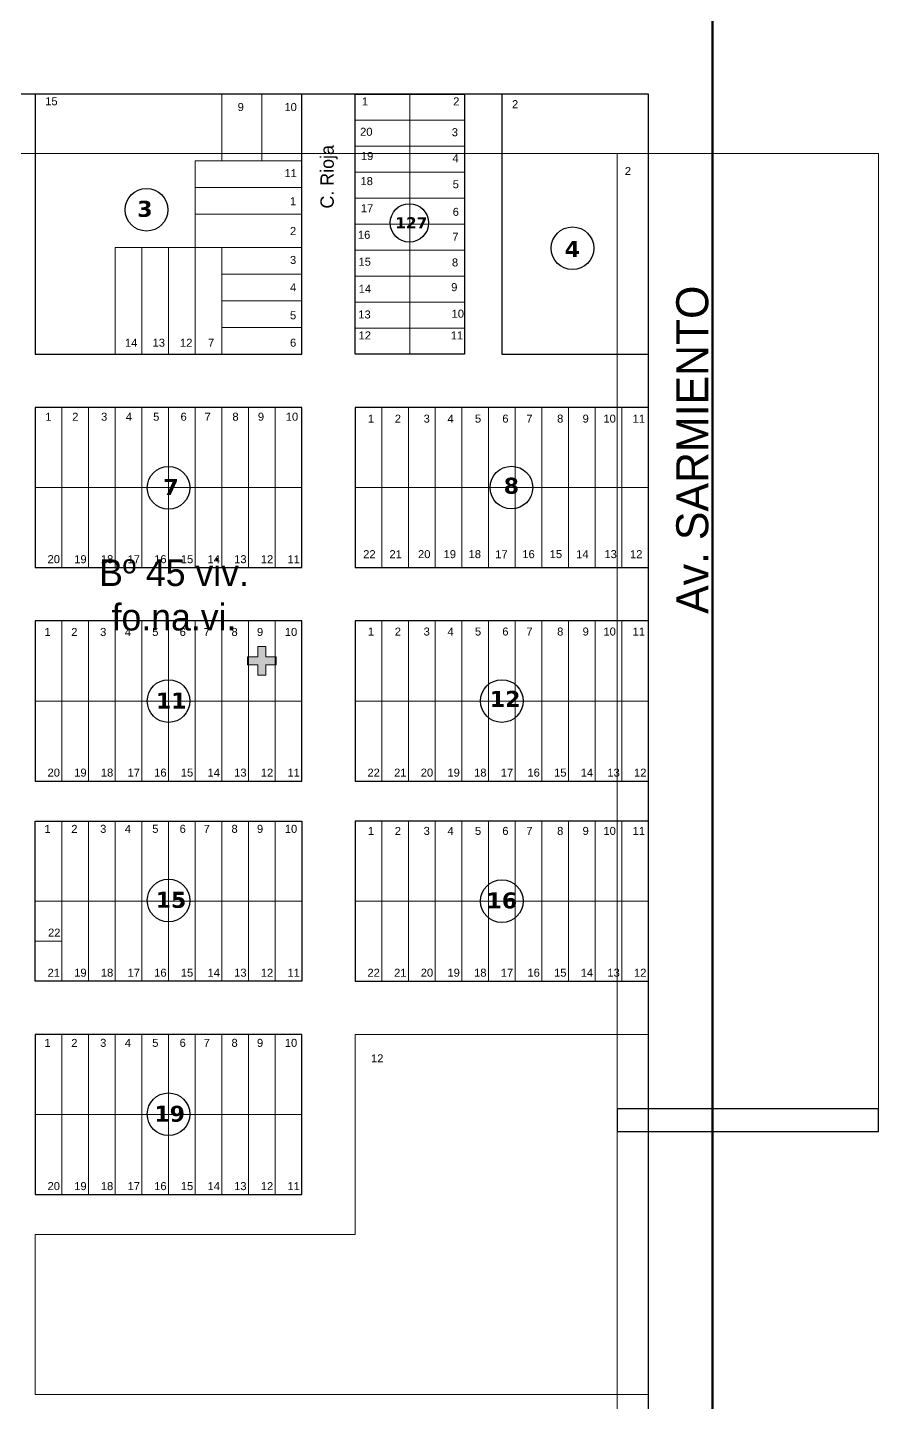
# Model space of a CAD drawing. Header units: millimetres. Extents: x 0 to 6558, y 60 to 10727.
# Drawn here: x 3947 to 4266, y 7910 to 8425 of the extents above; entities that cross this region are included whole.
import ezdxf

# ---------------------------------------------------------------- set-up
doc = ezdxf.new("R2010")
doc.units = ezdxf.units.MM
for name, color, linetype, lineweight in [('0 NOMBRE DE BARRIOS', 251, 'Continuous', 35), ('0 N° DE PARCELA', 255, 'Continuous', 25), ('0 SIG - PARCELAS', 252, 'Continuous', 18), ('EQUIPAMIENTOS', 10, 'Continuous', 18), ('RECUADRO', 7, 'Continuous', 18)]:
    doc.layers.add(name, color=color, linetype=linetype, lineweight=lineweight)
for name, color, linetype in [('0 NOMBRE DE CALLES', 255, 'Continuous'), ('0 N° DE MANZANA', 255, 'Continuous'), ('0 SIG - CHACRAS', 253, 'Continuous'), ('0 SIG - MANZANAS', 253, 'Continuous')]:
    doc.layers.add(name, color=color, linetype=linetype)
doc.layers.add('auxiliares', color=3, linetype='Continuous', plot=False)
doc.styles.get("Standard").update_dxf_attribs({"font": 'arial.ttf'})
doc.styles.add('STYLE1', font='arial.ttf')

# ---------------------------------------------------------------- blocks, each defined once
blk = doc.blocks.new('SALUD')
blk.add_hatch(color=256).paths.add_polyline_path([(24, 63.1), (24, 93.1), (0, 93.1), (0, 63.1), (-30, 63.1), (-30, 39.1), (0, 39.1), (0, 9.1), (24, 9.1), (24, 39.1), (54, 39.1), (54, 63.1)])
blk.add_lwpolyline([(24, 63.1), (24, 93.1), (0, 93.1), (0, 63.1), (-30, 63.1), (-30, 39.1), (0, 39.1), (0, 9.1), (24, 9.1), (24, 39.1), (54, 39.1), (54, 63.1), (24, 63.1), (24, 93.1), (0, 93.1)])

msp = doc.modelspace()

# ---------------------------------------------------------------- linework, layer by layer
at = {"layer": '0 N° DE MANZANA'}
for centre, radius in [((3991.717, 8356.754), 8), ((4090.306, 8351.828), 7.199), ((4151.485, 8342.309), 8), ((3999.979, 8252.53), 8), ((4128.567, 8252.605), 8), ((3999.979, 8172.605), 8), ((4124.979, 8172.605), 8), ((3999.979, 8097.836), 8), ((4124.979, 8097.605), 8), ((3999.979, 8017.689), 8)]:
    msp.add_circle(centre, radius, dxfattribs=at)
at = {"layer": '0 SIG - CHACRAS'}
msp.add_lwpolyline([(3199.979, 7425.105), (4179.979, 7425.105), (4179.979, 8400.105), (3199.979, 8400.105)], close=True, dxfattribs=at)
at = {"layer": '0 SIG - MANZANAS'}
for points in [[(4049.979, 8400.105), (3949.979, 8400.105), (3949.979, 8302.605), (4049.979, 8302.605)], [(4069.979, 8400.105), (4110.979, 8400.105), (4110.979, 8302.605), (4069.979, 8302.605)], [(4179.979, 8400.105), (4124.979, 8400.105), (4124.979, 8302.605), (4179.979, 8302.605)], [(4049.979, 8282.605), (3949.979, 8282.605), (3949.979, 8222.605), (4049.979, 8222.605)], [(4179.979, 8282.605), (4069.979, 8282.605), (4069.979, 8222.605), (4179.979, 8222.605)], [(4049.979, 8202.605), (3949.979, 8202.605), (3949.979, 8142.605), (4049.979, 8142.605)], [(4179.979, 8202.605), (4069.979, 8202.605), (4069.979, 8142.605), (4179.979, 8142.605)], [(3949.979, 8127.605), (4049.979, 8127.605), (4049.979, 8067.605), (3949.979, 8067.605)], [(4179.979, 8127.605), (4069.979, 8127.605), (4069.979, 8067.605), (4179.979, 8067.605)], [(4049.979, 8047.605), (3949.979, 8047.605), (3949.979, 7987.605), (4049.979, 7987.605)]]:
    msp.add_lwpolyline(points, close=True, dxfattribs=at)
at = {"layer": '0 SIG - PARCELAS'}
for points in [[(4019.979, 8400.105), (3949.979, 8400.105), (3949.979, 8302.605), (3979.979, 8302.605), (3979.979, 8342.605), (4009.979, 8342.605), (4009.979, 8375.105), (4019.979, 8375.105)], [(4019.979, 8400.105), (4034.979, 8400.105), (4034.979, 8375.105), (4019.979, 8375.105)], [(4034.979, 8400.105), (4049.979, 8400.105), (4049.979, 8375.105), (4034.979, 8375.105)], [(4069.979, 8390.355), (4090.479, 8390.355), (4090.479, 8400.105), (4069.979, 8400.105)], [(4090.479, 8390.355), (4110.979, 8390.355), (4110.979, 8400.105), (4090.479, 8400.105)], [(4124.979, 8400.105), (4179.979, 8400.105), (4179.979, 8302.605), (4124.979, 8302.605)], [(4124.979, 8400.105), (4179.979, 8400.105), (4179.979, 8302.605), (4124.979, 8302.605)], [(4069.979, 8380.605), (4090.479, 8380.605), (4090.479, 8390.355), (4069.979, 8390.355)], [(4090.479, 8380.605), (4110.979, 8380.605), (4110.979, 8390.355), (4090.479, 8390.355)], [(3678.283, 7887.788), (4168.283, 7887.788), (4168.283, 8377.788), (3678.283, 8377.788)], [(4069.979, 8370.855), (4090.479, 8370.855), (4090.479, 8380.605), (4069.979, 8380.605)], [(4090.479, 8370.855), (4110.979, 8370.855), (4110.979, 8380.605), (4090.479, 8380.605)], [(4168.283, 8377.788), (4266.283, 8377.788), (4266.283, 8019.788), (4168.283, 8019.788)], [(4009.979, 8375.105), (4049.979, 8375.105), (4049.979, 8365.105), (4009.979, 8365.105)], [(4069.979, 8361.105), (4090.479, 8361.105), (4090.479, 8370.855), (4069.979, 8370.855)], [(4090.479, 8361.105), (4110.979, 8361.105), (4110.979, 8370.855), (4090.479, 8370.855)], [(4009.979, 8365.105), (4049.979, 8365.105), (4049.979, 8355.105), (4009.979, 8355.105)], [(4069.979, 8351.355), (4090.479, 8351.355), (4090.479, 8361.105), (4069.979, 8361.105)], [(4090.479, 8351.355), (4110.979, 8351.355), (4110.979, 8361.105), (4090.479, 8361.105)], [(4009.979, 8355.105), (4049.979, 8355.105), (4049.979, 8342.605), (4009.979, 8342.605)], [(4069.979, 8341.605), (4090.479, 8341.605), (4090.479, 8351.355), (4069.979, 8351.355)], [(4090.479, 8341.605), (4110.979, 8341.605), (4110.979, 8351.355), (4090.479, 8351.355)], [(3979.979, 8342.605), (3989.979, 8342.605), (3989.979, 8302.605), (3979.979, 8302.605)], [(3989.979, 8342.605), (3999.979, 8342.605), (3999.979, 8302.605), (3989.979, 8302.605)], [(3999.979, 8342.605), (4009.979, 8342.605), (4009.979, 8302.605), (3999.979, 8302.605)], [(4009.979, 8342.605), (4019.979, 8342.605), (4019.979, 8302.605), (4009.979, 8302.605)], [(4019.979, 8342.605), (4049.979, 8342.605), (4049.979, 8332.605), (4019.979, 8332.605)], [(4069.979, 8331.855), (4090.479, 8331.855), (4090.479, 8341.605), (4069.979, 8341.605)], [(4090.479, 8331.855), (4110.979, 8331.855), (4110.979, 8341.605), (4090.479, 8341.605)], [(4019.979, 8332.605), (4049.979, 8332.605), (4049.979, 8322.605), (4019.979, 8322.605)], [(4069.979, 8322.105), (4090.479, 8322.105), (4090.479, 8331.855), (4069.979, 8331.855)], [(4090.479, 8322.105), (4110.979, 8322.105), (4110.979, 8331.855), (4090.479, 8331.855)], [(4019.979, 8322.605), (4049.979, 8322.605), (4049.979, 8312.605), (4019.979, 8312.605)], [(4069.979, 8312.355), (4090.479, 8312.355), (4090.479, 8322.105), (4069.979, 8322.105)], [(4090.479, 8312.355), (4110.979, 8312.355), (4110.979, 8322.105), (4090.479, 8322.105)], [(4019.979, 8312.605), (4049.979, 8312.605), (4049.979, 8302.605), (4019.979, 8302.605)], [(4069.979, 8302.605), (4090.479, 8302.605), (4090.479, 8312.355), (4069.979, 8312.355)], [(4090.479, 8302.605), (4110.979, 8302.605), (4110.979, 8312.355), (4090.479, 8312.355)], [(3949.979, 8282.605), (3959.979, 8282.605), (3959.979, 8252.605), (3949.979, 8252.605)], [(3959.979, 8282.605), (3969.979, 8282.605), (3969.979, 8252.605), (3959.979, 8252.605)], [(3969.979, 8282.605), (3979.979, 8282.605), (3979.979, 8252.605), (3969.979, 8252.605)], [(3979.979, 8282.605), (3989.979, 8282.605), (3989.979, 8252.605), (3979.979, 8252.605)], [(3989.979, 8282.605), (3999.979, 8282.605), (3999.979, 8252.605), (3989.979, 8252.605)], [(3999.979, 8282.605), (4009.979, 8282.605), (4009.979, 8252.605), (3999.979, 8252.605)], [(4009.979, 8282.605), (4019.979, 8282.605), (4019.979, 8252.605), (4009.979, 8252.605)], [(4019.979, 8282.605), (4029.979, 8282.605), (4029.979, 8252.605), (4019.979, 8252.605)], [(4029.979, 8282.605), (4039.979, 8282.605), (4039.979, 8252.605), (4029.979, 8252.605)], [(4039.979, 8282.605), (4049.979, 8282.605), (4049.979, 8252.605), (4039.979, 8252.605)], [(4069.979, 8282.605), (4079.979, 8282.605), (4079.979, 8252.605), (4069.979, 8252.605)], [(4079.979, 8282.605), (4089.979, 8282.605), (4089.979, 8252.605), (4079.979, 8252.605)], [(4089.979, 8282.605), (4099.979, 8282.605), (4099.979, 8252.605), (4089.979, 8252.605)], [(4099.979, 8282.605), (4109.979, 8282.605), (4109.979, 8252.605), (4099.979, 8252.605)], [(4109.979, 8282.605), (4119.979, 8282.605), (4119.979, 8252.605), (4109.979, 8252.605)], [(4119.979, 8282.605), (4129.979, 8282.605), (4129.979, 8252.605), (4119.979, 8252.605)], [(4129.979, 8282.605), (4139.979, 8282.605), (4139.979, 8252.605), (4129.979, 8252.605)], [(4139.979, 8282.605), (4149.979, 8282.605), (4149.979, 8252.605), (4139.979, 8252.605)], [(4149.979, 8282.605), (4159.979, 8282.605), (4159.979, 8252.605), (4149.979, 8252.605)], [(4159.979, 8282.605), (4169.979, 8282.605), (4169.979, 8252.605), (4159.979, 8252.605)], [(4169.979, 8282.605), (4179.979, 8282.605), (4179.979, 8252.605), (4169.979, 8252.605)], [(3949.979, 8252.605), (3959.979, 8252.605), (3959.979, 8222.605), (3949.979, 8222.605)], [(3959.979, 8252.605), (3969.979, 8252.605), (3969.979, 8222.605), (3959.979, 8222.605)], [(3969.979, 8252.605), (3979.979, 8252.605), (3979.979, 8222.605), (3969.979, 8222.605)], [(3979.979, 8252.605), (3989.979, 8252.605), (3989.979, 8222.605), (3979.979, 8222.605)], [(3989.979, 8252.605), (3999.979, 8252.605), (3999.979, 8222.605), (3989.979, 8222.605)], [(3999.979, 8252.605), (4009.979, 8252.605), (4009.979, 8222.605), (3999.979, 8222.605)], [(4009.979, 8252.605), (4019.979, 8252.605), (4019.979, 8222.605), (4009.979, 8222.605)], [(4019.979, 8252.605), (4029.979, 8252.605), (4029.979, 8222.605), (4019.979, 8222.605)], [(4029.979, 8252.605), (4039.979, 8252.605), (4039.979, 8222.605), (4029.979, 8222.605)], [(4039.979, 8252.605), (4049.979, 8252.605), (4049.979, 8222.605), (4039.979, 8222.605)], [(4069.979, 8252.605), (4079.979, 8252.605), (4079.979, 8222.605), (4069.979, 8222.605)], [(4079.979, 8252.605), (4089.979, 8252.605), (4089.979, 8222.605), (4079.979, 8222.605)], [(4089.979, 8252.605), (4099.979, 8252.605), (4099.979, 8222.605), (4089.979, 8222.605)], [(4099.979, 8252.605), (4109.979, 8252.605), (4109.979, 8222.605), (4099.979, 8222.605)], [(4109.979, 8252.605), (4119.979, 8252.605), (4119.979, 8222.605), (4109.979, 8222.605)], [(4119.979, 8252.605), (4129.979, 8252.605), (4129.979, 8222.605), (4119.979, 8222.605)], [(4129.979, 8252.605), (4139.979, 8252.605), (4139.979, 8222.605), (4129.979, 8222.605)], [(4139.979, 8252.605), (4149.979, 8252.605), (4149.979, 8222.605), (4139.979, 8222.605)], [(4149.979, 8252.605), (4159.979, 8252.605), (4159.979, 8222.605), (4149.979, 8222.605)], [(4159.979, 8252.605), (4169.979, 8252.605), (4169.979, 8222.605), (4159.979, 8222.605)], [(4169.979, 8252.605), (4179.979, 8252.605), (4179.979, 8222.605), (4169.979, 8222.605)], [(3949.979, 8202.605), (3959.979, 8202.605), (3959.979, 8172.605), (3949.979, 8172.605)], [(3959.979, 8202.605), (3969.979, 8202.605), (3969.979, 8172.605), (3959.979, 8172.605)], [(3969.979, 8202.605), (3979.979, 8202.605), (3979.979, 8172.605), (3969.979, 8172.605)], [(3979.979, 8202.605), (3989.979, 8202.605), (3989.979, 8172.605), (3979.979, 8172.605)], [(3989.979, 8202.605), (3999.979, 8202.605), (3999.979, 8172.605), (3989.979, 8172.605)], [(3999.979, 8202.605), (4009.979, 8202.605), (4009.979, 8172.605), (3999.979, 8172.605)], [(4009.979, 8202.605), (4019.979, 8202.605), (4019.979, 8172.605), (4009.979, 8172.605)], [(4019.979, 8202.605), (4029.979, 8202.605), (4029.979, 8172.605), (4019.979, 8172.605)], [(4029.979, 8202.605), (4039.979, 8202.605), (4039.979, 8172.605), (4029.979, 8172.605)], [(4039.979, 8202.605), (4049.979, 8202.605), (4049.979, 8172.605), (4039.979, 8172.605)], [(4079.979, 8172.605), (4069.979, 8172.605), (4069.979, 8202.605), (4079.979, 8202.605)], [(4079.979, 8202.605), (4089.979, 8202.605), (4089.979, 8172.605), (4079.979, 8172.605)], [(4089.979, 8202.605), (4099.979, 8202.605), (4099.979, 8172.605), (4089.979, 8172.605)], [(4099.979, 8202.605), (4109.979, 8202.605), (4109.979, 8172.605), (4099.979, 8172.605)], [(4109.979, 8202.605), (4119.979, 8202.605), (4119.979, 8172.605), (4109.979, 8172.605)], [(4119.979, 8202.605), (4129.979, 8202.605), (4129.979, 8172.605), (4119.979, 8172.605)], [(4129.979, 8202.605), (4139.979, 8202.605), (4139.979, 8172.605), (4129.979, 8172.605)], [(4139.979, 8202.605), (4149.979, 8202.605), (4149.979, 8172.605), (4139.979, 8172.605)], [(4149.979, 8202.605), (4159.979, 8202.605), (4159.979, 8172.605), (4149.979, 8172.605)], [(4159.979, 8202.605), (4169.979, 8202.605), (4169.979, 8172.605), (4159.979, 8172.605)], [(4169.979, 8202.605), (4179.979, 8202.605), (4179.979, 8172.605), (4169.979, 8172.605)], [(3949.979, 8172.605), (3959.979, 8172.605), (3959.979, 8142.605), (3949.979, 8142.605)], [(3959.979, 8172.605), (3969.979, 8172.605), (3969.979, 8142.605), (3959.979, 8142.605)], [(3969.979, 8172.605), (3979.979, 8172.605), (3979.979, 8142.605), (3969.979, 8142.605)], [(3979.979, 8172.605), (3989.979, 8172.605), (3989.979, 8142.605), (3979.979, 8142.605)], [(3989.979, 8172.605), (3999.979, 8172.605), (3999.979, 8142.605), (3989.979, 8142.605)], [(3999.979, 8172.605), (4009.979, 8172.605), (4009.979, 8142.605), (3999.979, 8142.605)], [(4009.979, 8172.605), (4019.979, 8172.605), (4019.979, 8142.605), (4009.979, 8142.605)], [(4019.979, 8172.605), (4029.979, 8172.605), (4029.979, 8142.605), (4019.979, 8142.605)], [(4029.979, 8172.605), (4039.979, 8172.605), (4039.979, 8142.605), (4029.979, 8142.605)], [(4039.979, 8172.605), (4049.979, 8172.605), (4049.979, 8142.605), (4039.979, 8142.605)], [(4079.979, 8142.605), (4069.979, 8142.605), (4069.979, 8172.605), (4079.979, 8172.605)], [(4079.979, 8172.605), (4089.979, 8172.605), (4089.979, 8142.605), (4079.979, 8142.605)], [(4089.979, 8172.605), (4099.979, 8172.605), (4099.979, 8142.605), (4089.979, 8142.605)], [(4099.979, 8172.605), (4109.979, 8172.605), (4109.979, 8142.605), (4099.979, 8142.605)], [(4109.979, 8172.605), (4119.979, 8172.605), (4119.979, 8142.605), (4109.979, 8142.605)], [(4119.979, 8172.605), (4129.979, 8172.605), (4129.979, 8142.605), (4119.979, 8142.605)], [(4129.979, 8172.605), (4139.979, 8172.605), (4139.979, 8142.605), (4129.979, 8142.605)], [(4139.979, 8172.605), (4149.979, 8172.605), (4149.979, 8142.605), (4139.979, 8142.605)], [(4149.979, 8172.605), (4159.979, 8172.605), (4159.979, 8142.605), (4149.979, 8142.605)], [(4159.979, 8172.605), (4169.979, 8172.605), (4169.979, 8142.605), (4159.979, 8142.605)], [(4169.979, 8172.605), (4179.979, 8172.605), (4179.979, 8142.605), (4169.979, 8142.605)], [(3949.979, 8127.605), (3959.979, 8127.605), (3959.979, 8097.605), (3949.979, 8097.605)], [(3949.979, 8127.605), (3959.979, 8127.605), (3959.979, 8097.605), (3949.979, 8097.605)], [(3959.979, 8127.605), (3969.979, 8127.605), (3969.979, 8097.605), (3959.979, 8097.605)], [(3959.979, 8127.605), (3969.979, 8127.605), (3969.979, 8097.605), (3959.979, 8097.605)], [(3969.979, 8127.605), (3979.979, 8127.605), (3979.979, 8097.605), (3969.979, 8097.605)], [(3969.979, 8127.605), (3979.979, 8127.605), (3979.979, 8097.605), (3969.979, 8097.605)], [(3979.979, 8127.605), (3989.979, 8127.605), (3989.979, 8097.605), (3979.979, 8097.605)], [(3979.979, 8127.605), (3989.979, 8127.605), (3989.979, 8097.605), (3979.979, 8097.605)], [(3989.979, 8127.605), (3999.979, 8127.605), (3999.979, 8097.605), (3989.979, 8097.605)], [(3989.979, 8127.605), (3999.979, 8127.605), (3999.979, 8097.605), (3989.979, 8097.605)], [(3999.979, 8127.605), (4009.979, 8127.605), (4009.979, 8097.605), (3999.979, 8097.605)], [(3999.979, 8127.605), (4009.979, 8127.605), (4009.979, 8097.605), (3999.979, 8097.605)], [(4009.979, 8127.605), (4019.979, 8127.605), (4019.979, 8097.605), (4009.979, 8097.605)], [(4009.979, 8127.605), (4019.979, 8127.605), (4019.979, 8097.605), (4009.979, 8097.605)], [(4019.979, 8127.605), (4029.979, 8127.605), (4029.979, 8097.605), (4019.979, 8097.605)], [(4019.979, 8127.605), (4029.979, 8127.605), (4029.979, 8097.605), (4019.979, 8097.605)], [(4029.979, 8127.605), (4039.979, 8127.605), (4039.979, 8097.605), (4029.979, 8097.605)], [(4029.979, 8127.605), (4039.979, 8127.605), (4039.979, 8097.605), (4029.979, 8097.605)], [(4039.979, 8127.605), (4049.979, 8127.605), (4049.979, 8097.605), (4039.979, 8097.605)], [(4039.979, 8127.605), (4049.979, 8127.605), (4049.979, 8097.605), (4039.979, 8097.605)], [(4079.979, 8097.605), (4069.979, 8097.605), (4069.979, 8127.605), (4079.979, 8127.605)], [(4079.979, 8097.605), (4069.979, 8097.605), (4069.979, 8127.605), (4079.979, 8127.605)], [(4079.979, 8127.605), (4089.979, 8127.605), (4089.979, 8097.605), (4079.979, 8097.605)], [(4079.979, 8127.605), (4089.979, 8127.605), (4089.979, 8097.605), (4079.979, 8097.605)], [(4089.979, 8127.605), (4099.979, 8127.605), (4099.979, 8097.605), (4089.979, 8097.605)], [(4089.979, 8127.605), (4099.979, 8127.605), (4099.979, 8097.605), (4089.979, 8097.605)], [(4099.979, 8127.605), (4109.979, 8127.605), (4109.979, 8097.605), (4099.979, 8097.605)], [(4099.979, 8127.605), (4109.979, 8127.605), (4109.979, 8097.605), (4099.979, 8097.605)], [(4109.979, 8127.605), (4119.979, 8127.605), (4119.979, 8097.605), (4109.979, 8097.605)], [(4109.979, 8127.605), (4119.979, 8127.605), (4119.979, 8097.605), (4109.979, 8097.605)], [(4119.979, 8127.605), (4129.979, 8127.605), (4129.979, 8097.605), (4119.979, 8097.605)], [(4119.979, 8127.605), (4129.979, 8127.605), (4129.979, 8097.605), (4119.979, 8097.605)], [(4129.979, 8127.605), (4139.979, 8127.605), (4139.979, 8097.605), (4129.979, 8097.605)], [(4129.979, 8127.605), (4139.979, 8127.605), (4139.979, 8097.605), (4129.979, 8097.605)], [(4139.979, 8127.605), (4149.979, 8127.605), (4149.979, 8097.605), (4139.979, 8097.605)], [(4139.979, 8127.605), (4149.979, 8127.605), (4149.979, 8097.605), (4139.979, 8097.605)], [(4149.979, 8127.605), (4159.979, 8127.605), (4159.979, 8097.605), (4149.979, 8097.605)], [(4149.979, 8127.605), (4159.979, 8127.605), (4159.979, 8097.605), (4149.979, 8097.605)], [(4159.979, 8127.605), (4169.979, 8127.605), (4169.979, 8097.605), (4159.979, 8097.605)], [(4159.979, 8127.605), (4169.979, 8127.605), (4169.979, 8097.605), (4159.979, 8097.605)], [(4169.979, 8127.605), (4179.979, 8127.605), (4179.979, 8097.605), (4169.979, 8097.605)], [(4169.979, 8127.605), (4179.979, 8127.605), (4179.979, 8097.605), (4169.979, 8097.605)], [(3949.979, 8082.605), (3959.979, 8082.605), (3959.979, 8097.605), (3949.979, 8097.605)], [(3959.979, 8097.605), (3969.979, 8097.605), (3969.979, 8067.605), (3959.979, 8067.605)], [(3959.979, 8097.605), (3969.979, 8097.605), (3969.979, 8067.605), (3959.979, 8067.605)], [(3969.979, 8097.605), (3979.979, 8097.605), (3979.979, 8067.605), (3969.979, 8067.605)], [(3969.979, 8097.605), (3979.979, 8097.605), (3979.979, 8067.605), (3969.979, 8067.605)], [(3979.979, 8097.605), (3989.979, 8097.605), (3989.979, 8067.605), (3979.979, 8067.605)], [(3979.979, 8097.605), (3989.979, 8097.605), (3989.979, 8067.605), (3979.979, 8067.605)], [(3989.979, 8097.605), (3999.979, 8097.605), (3999.979, 8067.605), (3989.979, 8067.605)], [(3989.979, 8097.605), (3999.979, 8097.605), (3999.979, 8067.605), (3989.979, 8067.605)], [(3999.979, 8097.605), (4009.979, 8097.605), (4009.979, 8067.605), (3999.979, 8067.605)], [(3999.979, 8097.605), (4009.979, 8097.605), (4009.979, 8067.605), (3999.979, 8067.605)], [(4009.979, 8097.605), (4019.979, 8097.605), (4019.979, 8067.605), (4009.979, 8067.605)], [(4009.979, 8097.605), (4019.979, 8097.605), (4019.979, 8067.605), (4009.979, 8067.605)], [(4019.979, 8097.605), (4029.979, 8097.605), (4029.979, 8067.605), (4019.979, 8067.605)], [(4019.979, 8097.605), (4029.979, 8097.605), (4029.979, 8067.605), (4019.979, 8067.605)], [(4029.979, 8097.605), (4039.979, 8097.605), (4039.979, 8067.605), (4029.979, 8067.605)], [(4029.979, 8097.605), (4039.979, 8097.605), (4039.979, 8067.605), (4029.979, 8067.605)], [(4039.979, 8097.605), (4049.979, 8097.605), (4049.979, 8067.605), (4039.979, 8067.605)], [(4039.979, 8097.605), (4049.979, 8097.605), (4049.979, 8067.605), (4039.979, 8067.605)], [(4079.979, 8067.605), (4069.979, 8067.605), (4069.979, 8097.605), (4079.979, 8097.605)], [(4079.979, 8067.605), (4069.979, 8067.605), (4069.979, 8097.605), (4079.979, 8097.605)], [(4079.979, 8097.605), (4089.979, 8097.605), (4089.979, 8067.605), (4079.979, 8067.605)], [(4079.979, 8097.605), (4089.979, 8097.605), (4089.979, 8067.605), (4079.979, 8067.605)], [(4089.979, 8097.605), (4099.979, 8097.605), (4099.979, 8067.605), (4089.979, 8067.605)], [(4089.979, 8097.605), (4099.979, 8097.605), (4099.979, 8067.605), (4089.979, 8067.605)], [(4099.979, 8097.605), (4109.979, 8097.605), (4109.979, 8067.605), (4099.979, 8067.605)], [(4099.979, 8097.605), (4109.979, 8097.605), (4109.979, 8067.605), (4099.979, 8067.605)], [(4109.979, 8097.605), (4119.979, 8097.605), (4119.979, 8067.605), (4109.979, 8067.605)], [(4109.979, 8097.605), (4119.979, 8097.605), (4119.979, 8067.605), (4109.979, 8067.605)], [(4119.979, 8097.605), (4129.979, 8097.605), (4129.979, 8067.605), (4119.979, 8067.605)], [(4119.979, 8097.605), (4129.979, 8097.605), (4129.979, 8067.605), (4119.979, 8067.605)], [(4129.979, 8097.605), (4139.979, 8097.605), (4139.979, 8067.605), (4129.979, 8067.605)], [(4129.979, 8097.605), (4139.979, 8097.605), (4139.979, 8067.605), (4129.979, 8067.605)], [(4139.979, 8097.605), (4149.979, 8097.605), (4149.979, 8067.605), (4139.979, 8067.605)], [(4139.979, 8097.605), (4149.979, 8097.605), (4149.979, 8067.605), (4139.979, 8067.605)], [(4149.979, 8097.605), (4159.979, 8097.605), (4159.979, 8067.605), (4149.979, 8067.605)], [(4149.979, 8097.605), (4159.979, 8097.605), (4159.979, 8067.605), (4149.979, 8067.605)], [(4159.979, 8097.605), (4169.979, 8097.605), (4169.979, 8067.605), (4159.979, 8067.605)], [(4159.979, 8097.605), (4169.979, 8097.605), (4169.979, 8067.605), (4159.979, 8067.605)], [(4169.979, 8097.605), (4179.979, 8097.605), (4179.979, 8067.605), (4169.979, 8067.605)], [(4169.979, 8097.605), (4179.979, 8097.605), (4179.979, 8067.605), (4169.979, 8067.605)], [(3949.979, 8067.605), (3959.979, 8067.605), (3959.979, 8082.605), (3949.979, 8082.605)], [(3949.979, 8047.605), (3959.979, 8047.605), (3959.979, 8017.605), (3949.979, 8017.605)], [(3949.979, 8047.605), (3959.979, 8047.605), (3959.979, 8017.605), (3949.979, 8017.605)], [(4179.979, 7912.605), (4179.979, 8047.605), (4069.979, 8047.605), (4069.979, 7972.605), (3949.979, 7972.605), (3949.979, 7912.605)], [(3959.979, 8047.605), (3969.979, 8047.605), (3969.979, 8017.605), (3959.979, 8017.605)], [(3959.979, 8047.605), (3969.979, 8047.605), (3969.979, 8017.605), (3959.979, 8017.605)], [(3969.979, 8047.605), (3979.979, 8047.605), (3979.979, 8017.605), (3969.979, 8017.605)], [(3969.979, 8047.605), (3979.979, 8047.605), (3979.979, 8017.605), (3969.979, 8017.605)], [(3979.979, 8047.605), (3989.979, 8047.605), (3989.979, 8017.605), (3979.979, 8017.605)], [(3979.979, 8047.605), (3989.979, 8047.605), (3989.979, 8017.605), (3979.979, 8017.605)], [(3989.979, 8047.605), (3999.979, 8047.605), (3999.979, 8017.605), (3989.979, 8017.605)], [(3989.979, 8047.605), (3999.979, 8047.605), (3999.979, 8017.605), (3989.979, 8017.605)], [(3999.979, 8047.605), (4009.979, 8047.605), (4009.979, 8017.605), (3999.979, 8017.605)], [(3999.979, 8047.605), (4009.979, 8047.605), (4009.979, 8017.605), (3999.979, 8017.605)], [(4009.979, 8047.605), (4019.979, 8047.605), (4019.979, 8017.605), (4009.979, 8017.605)], [(4009.979, 8047.605), (4019.979, 8047.605), (4019.979, 8017.605), (4009.979, 8017.605)], [(4019.979, 8047.605), (4029.979, 8047.605), (4029.979, 8017.605), (4019.979, 8017.605)], [(4019.979, 8047.605), (4029.979, 8047.605), (4029.979, 8017.605), (4019.979, 8017.605)], [(4029.979, 8047.605), (4039.979, 8047.605), (4039.979, 8017.605), (4029.979, 8017.605)], [(4029.979, 8047.605), (4039.979, 8047.605), (4039.979, 8017.605), (4029.979, 8017.605)], [(4039.979, 8047.605), (4049.979, 8047.605), (4049.979, 8017.605), (4039.979, 8017.605)], [(4039.979, 8047.605), (4049.979, 8047.605), (4049.979, 8017.605), (4039.979, 8017.605)], [(3949.979, 8017.605), (3959.979, 8017.605), (3959.979, 7987.605), (3949.979, 7987.605)], [(3949.979, 8017.605), (3959.979, 8017.605), (3959.979, 7987.605), (3949.979, 7987.605)], [(3959.979, 8017.605), (3969.979, 8017.605), (3969.979, 7987.605), (3959.979, 7987.605)], [(3959.979, 8017.605), (3969.979, 8017.605), (3969.979, 7987.605), (3959.979, 7987.605)], [(3969.979, 8017.605), (3979.979, 8017.605), (3979.979, 7987.605), (3969.979, 7987.605)], [(3969.979, 8017.605), (3979.979, 8017.605), (3979.979, 7987.605), (3969.979, 7987.605)], [(3979.979, 8017.605), (3989.979, 8017.605), (3989.979, 7987.605), (3979.979, 7987.605)], [(3979.979, 8017.605), (3989.979, 8017.605), (3989.979, 7987.605), (3979.979, 7987.605)], [(3989.979, 8017.605), (3999.979, 8017.605), (3999.979, 7987.605), (3989.979, 7987.605)], [(3989.979, 8017.605), (3999.979, 8017.605), (3999.979, 7987.605), (3989.979, 7987.605)], [(3999.979, 8017.605), (4009.979, 8017.605), (4009.979, 7987.605), (3999.979, 7987.605)], [(3999.979, 8017.605), (4009.979, 8017.605), (4009.979, 7987.605), (3999.979, 7987.605)], [(4009.979, 8017.605), (4019.979, 8017.605), (4019.979, 7987.605), (4009.979, 7987.605)], [(4009.979, 8017.605), (4019.979, 8017.605), (4019.979, 7987.605), (4009.979, 7987.605)], [(4019.979, 8017.605), (4029.979, 8017.605), (4029.979, 7987.605), (4019.979, 7987.605)], [(4019.979, 8017.605), (4029.979, 8017.605), (4029.979, 7987.605), (4019.979, 7987.605)], [(4029.979, 8017.605), (4039.979, 8017.605), (4039.979, 7987.605), (4029.979, 7987.605)], [(4029.979, 8017.605), (4039.979, 8017.605), (4039.979, 7987.605), (4029.979, 7987.605)], [(4039.979, 8017.605), (4049.979, 8017.605), (4049.979, 7987.605), (4039.979, 7987.605)], [(4039.979, 8017.605), (4049.979, 8017.605), (4049.979, 7987.605), (4039.979, 7987.605)]]:
    msp.add_lwpolyline(points, close=True, dxfattribs=at)
at = {"layer": 'auxiliares'}
msp.add_lwpolyline([(4266.283, 8019.788), (4168.283, 8019.788), (4168.283, 8011.288), (4266.283, 8011.288)], close=True, dxfattribs=at)
at = {"layer": 'RECUADRO', "color": 7, "lineweight": 60}
msp.add_lwpolyline([(0, 308.868), (4204, 308.868), (4204, 10726.868), (0, 10726.868)], close=True, dxfattribs=at)

# ---------------------------------------------------------------- block references
at = {"layer": 'EQUIPAMIENTOS', "linetype": 'Continuous', "xscale": 0.1280000000006112, "yscale": 0.1280000000006112, "zscale": 0.1280000000006112}
msp.add_blockref('SALUD', (4033.443, 8181.099), dxfattribs=at)

# ---------------------------------------------------------------- texts
at = {"layer": '0 NOMBRE DE BARRIOS', "linetype": 'Continuous', "lineweight": 25, "insert": (4002.015, 8212.307), "char_height": 10, "width": 338.88889, "attachment_point": 5}
msp.add_mtext('{\\fBankGothic Lt BT|b0|i0|c0|p34;Bº 45 viv.\\Pfo.na.vi.}', dxfattribs=at)
at = {"layer": '0 NOMBRE DE CALLES', "color": 4, "linetype": 'Continuous', "ltscale": 2, "insert": (4060.193, 8357.208), "char_height": 5, "width": 783.33333, "attachment_point": 4, "rotation": 90}
msp.add_mtext('\\pt10;{\\fBankGothic Lt BT|b0|i0|c0|p34;\\C256;C. Rioja}', dxfattribs=at)
at = {"layer": '0 NOMBRE DE CALLES', "color": 4, "linetype": 'Continuous', "insert": (4196.495, 8205.275), "char_height": 12, "width": 783.33333, "attachment_point": 4, "rotation": 90}
msp.add_mtext('\\pt24;{\\fBankGothic Lt BT|b0|i0|c0|p34;\\C256;Av. SARMIENTO}', dxfattribs=at)
at = {"layer": '0 N° DE MANZANA', "char_height": 6, "width": 338.88889, "attachment_point": 4}
for s, insert in [('{\\fVerdana|b1|i0|c0|p34;3}', (3988.229, 8357.045)), ('{\\fVerdana|b1|i0|c0|p34;4}', (4148.599, 8342.065)), ('{\\fVerdana|b1|i0|c0|p34;7}', (3998.005, 8252.781)), ('{\\fVerdana|b1|i0|c0|p34;8}', (4125.693, 8253.247)), ('{\\fVerdana|b1|i0|c0|p34;11}', (3995.247, 8172.772)), ('{\\fVerdana|b1|i0|c0|p34;12}', (4120.506, 8173.396)), ('{\\fVerdana|b1|i0|c0|p34;15}', (3995.153, 8098.021)), ('{\\fVerdana|b1|i0|c0|p34;16}', (4119.262, 8097.807)), ('{\\fVerdana|b1|i0|c0|p34;19}', (3994.665, 8017.838))]:
    msp.add_mtext(s, dxfattribs=dict(at, insert=insert))
at = {"layer": '0 N° DE MANZANA', "insert": (4084.999, 8351.845), "char_height": 4.2, "attachment_point": 4}
msp.add_mtext('{\\fVerdana|b1|i0|c0|p34;127}', dxfattribs=at)
at = {"layer": '0 N° DE PARCELA', "char_height": 3, "attachment_point": 4, "style": 'STYLE1'}
for s, insert in [('{\\fArial|b0|i0|c204|p34;1}5', (3953.696, 8397.391)), ('9', (4025.874, 8395.229)), ('10', (4043.434, 8395.229)), ('1', (4072.511, 8397.377)), ('2', (4106.736, 8397.377)), ('2', (4128.804, 8396.329)), ('20', (4071.817, 8385.966)), ('3', (4106.199, 8385.795)), ('19', (4072.104, 8376.862)), ('4', (4106.469, 8376.076)), ('11', (4043.434, 8370.47)), ('2', (4171.124, 8371.276)), ('18', (4071.959, 8367.456)), ('5', (4106.559, 8366.275)), ('1', (4045.521, 8359.965)), ('17', (4072.101, 8357.33)), ('6', (4106.56, 8355.941)), ('2', (4045.521, 8348.766)), ('16', (4070.997, 8347.346)), ('7', (4106.416, 8346.654)), ('3', (4045.521, 8337.92)), ('15', (4071.216, 8337.248)), ('8', (4106.274, 8336.982)), ('4', (4045.521, 8327.645)), ('9', (4105.991, 8327.718)), ('14', (4071.293, 8327.149)), ('13', (4071.125, 8317.477)), ('10', (4106.133, 8317.762)), ('5', (4045.521, 8317.176)), ('13', (3993.977, 8306.899)), ('6', (4045.521, 8306.899)), ('12', (4071.24, 8309.641)), ('11', (4105.81, 8309.641)), ('14', (3983.628, 8306.899)), ('12', (4004.246, 8306.899)), ('7', (4014.795, 8306.899)), ('1', (3953.744, 8279.154)), ('2', (3963.824, 8279.154)), ('3', (3974.653, 8279.154)), ('4', (3983.915, 8279.154)), ('5', (3994.188, 8279.154)), ('6', (4004.461, 8279.154)), ('7', (4013.472, 8279.154)), ('8', (4023.926, 8279.154)), ('9', (4033.478, 8279.154)), ('10', (4043.931, 8279.154)), ('1', (4074.739, 8278.439)), ('2', (4084.82, 8278.439)), ('3', (4095.648, 8278.439)), ('4', (4104.616, 8278.439)), ('5', (4114.89, 8278.439)), ('6', (4125.163, 8278.439)), ('7', (4134.174, 8278.439)), ('8', (4145.723, 8278.439)), ('9', (4155.276, 8278.439)), ('10', (4163.091, 8278.439)), ('11', (4174.027, 8278.416)), ('20', (3954.57, 8225.748)), ('{\\fArial|b0|i0|c238|p34;1}9', (3964.57, 8225.748)), ('{\\fArial|b0|i0|c238|p34;1}8', (3974.57, 8225.748)), ('{\\fArial|b0|i0|c238|p34;1}7', (3984.57, 8225.748)), ('{\\fArial|b0|i0|c238|p34;1}6', (3994.57, 8225.748)), ('{\\fArial|b0|i0|c238|p34;1}5', (4004.57, 8225.748)), ('{\\fArial|b0|i0|c238|p34;1}4', (4014.57, 8225.748)), ('{\\fArial|b0|i0|c238|p34;1}3', (4024.57, 8225.748)), ('{\\fArial|b0|i0|c238|p34;1}2', (4034.57, 8225.748)), ('{\\fArial|b0|i0|c238|p34;1}1', (4044.57, 8225.748)), ('22', (4072.98, 8227.644)), ('21', (4082.829, 8227.644)), ('20', (4093.546, 8227.644)), ('19', (4103.14, 8227.644)), ('18', (4112.512, 8227.644)), ('17', (4122.526, 8227.644)), ('16', (4132.67, 8227.644)), ('15', (4142.934, 8227.644)), ('14', (4152.864, 8227.644)), ('13', (4163.461, 8227.644)), ('12', (4173.058, 8227.644)), ('1', (3953.393, 8198.472)), ('2', (3963.473, 8198.472)), ('3', (3974.301, 8198.472)), ('4', (3983.563, 8198.472)), ('5', (3993.837, 8198.472)), ('6', (4004.109, 8198.472)), ('7', (4013.121, 8198.472)), ('8', (4023.574, 8198.472)), ('9', (4033.127, 8198.472)), ('10', (4043.58, 8198.472)), ('1', (4074.739, 8198.628)), ('2', (4084.82, 8198.628)), ('3', (4095.648, 8198.628)), ('4', (4104.616, 8198.628)), ('5', (4114.89, 8198.628)), ('6', (4125.163, 8198.628)), ('7', (4134.174, 8198.628)), ('8', (4145.723, 8198.628)), ('9', (4155.276, 8198.628)), ('10', (4163.091, 8198.628)), ('11', (4174.027, 8198.605)), ('20', (3954.57, 8145.748)), ('{\\fArial|b0|i0|c238|p34;1}9', (3964.57, 8145.748)), ('{\\fArial|b0|i0|c238|p34;1}8', (3974.57, 8145.748)), ('{\\fArial|b0|i0|c238|p34;1}7', (3984.57, 8145.748)), ('{\\fArial|b0|i0|c238|p34;1}6', (3994.57, 8145.748)), ('{\\fArial|b0|i0|c238|p34;1}5', (4004.57, 8145.748)), ('{\\fArial|b0|i0|c238|p34;1}4', (4014.57, 8145.748)), ('{\\fArial|b0|i0|c238|p34;1}3', (4024.57, 8145.748)), ('{\\fArial|b0|i0|c238|p34;1}2', (4034.57, 8145.748)), ('{\\fArial|b0|i0|c238|p34;1}1', (4044.57, 8145.748)), ('{\\fArial|b0|i0|c238|p34;2}2', (4074.57, 8145.748)), ('{\\fArial|b0|i0|c238|p34;2}1', (4084.57, 8145.748)), ('20', (4094.57, 8145.748)), ('{\\fArial|b0|i0|c238|p34;1}9', (4104.57, 8145.748)), ('{\\fArial|b0|i0|c238|p34;1}8', (4114.57, 8145.748)), ('{\\fArial|b0|i0|c238|p34;1}7', (4124.57, 8145.748)), ('{\\fArial|b0|i0|c238|p34;1}6', (4134.57, 8145.748)), ('{\\fArial|b0|i0|c238|p34;1}5', (4144.57, 8145.748)), ('{\\fArial|b0|i0|c238|p34;1}4', (4154.57, 8145.748)), ('{\\fArial|b0|i0|c238|p34;1}3', (4164.57, 8145.748)), ('{\\fArial|b0|i0|c238|p34;1}2', (4174.57, 8145.748)), ('1', (3953.393, 8124.669)), ('2', (3963.473, 8124.669)), ('3', (3974.301, 8124.669)), ('4', (3983.563, 8124.669)), ('5', (3993.837, 8124.669)), ('6', (4004.109, 8124.669)), ('7', (4013.121, 8124.669)), ('8', (4023.574, 8124.669)), ('9', (4033.127, 8124.669)), ('10', (4043.58, 8124.669)), ('1', (4074.739, 8123.893)), ('2', (4084.82, 8123.893)), ('3', (4095.648, 8123.893)), ('4', (4104.616, 8123.893)), ('5', (4114.89, 8123.893)), ('6', (4125.163, 8123.893)), ('7', (4134.174, 8123.893)), ('8', (4145.723, 8123.893)), ('9', (4155.276, 8123.893)), ('10', (4163.091, 8123.893)), ('11', (4174.027, 8123.87)), ('22', (3954.768, 8085.787)), ('21', (3954.57, 8070.748)), ('{\\fArial|b0|i0|c238|p34;1}9', (3964.57, 8070.748)), ('{\\fArial|b0|i0|c238|p34;1}8', (3974.57, 8070.748)), ('{\\fArial|b0|i0|c238|p34;1}7', (3984.57, 8070.748)), ('{\\fArial|b0|i0|c238|p34;1}6', (3994.57, 8070.748)), ('{\\fArial|b0|i0|c238|p34;1}5', (4004.57, 8070.748)), ('{\\fArial|b0|i0|c238|p34;1}4', (4014.57, 8070.748)), ('{\\fArial|b0|i0|c238|p34;1}3', (4024.57, 8070.748)), ('{\\fArial|b0|i0|c238|p34;1}2', (4034.57, 8070.748)), ('{\\fArial|b0|i0|c238|p34;1}1', (4044.57, 8070.748)), ('{\\fArial|b0|i0|c238|p34;2}2', (4074.57, 8070.748)), ('{\\fArial|b0|i0|c238|p34;2}1', (4084.57, 8070.748)), ('20', (4094.57, 8070.748)), ('{\\fArial|b0|i0|c238|p34;1}9', (4104.57, 8070.748)), ('{\\fArial|b0|i0|c238|p34;1}8', (4114.57, 8070.748)), ('{\\fArial|b0|i0|c238|p34;1}7', (4124.57, 8070.748)), ('{\\fArial|b0|i0|c238|p34;1}6', (4134.57, 8070.748)), ('{\\fArial|b0|i0|c238|p34;1}5', (4144.57, 8070.748)), ('{\\fArial|b0|i0|c238|p34;1}4', (4154.57, 8070.748)), ('{\\fArial|b0|i0|c238|p34;1}3', (4164.57, 8070.748)), ('{\\fArial|b0|i0|c238|p34;1}2', (4174.57, 8070.748)), ('1', (3953.393, 8044.449)), ('2', (3963.473, 8044.449)), ('3', (3974.301, 8044.449)), ('4', (3983.563, 8044.449)), ('5', (3993.837, 8044.449)), ('6', (4004.109, 8044.449)), ('7', (4013.121, 8044.449)), ('8', (4023.574, 8044.449)), ('9', (4033.127, 8044.449)), ('10', (4043.58, 8044.449)), ('12', (4075.903, 8038.66)), ('20', (3954.57, 7990.748)), ('{\\fArial|b0|i0|c238|p34;1}9', (3964.57, 7990.748)), ('{\\fArial|b0|i0|c238|p34;1}8', (3974.57, 7990.748)), ('{\\fArial|b0|i0|c238|p34;1}7', (3984.57, 7990.748)), ('{\\fArial|b0|i0|c238|p34;1}6', (3994.57, 7990.748)), ('{\\fArial|b0|i0|c238|p34;1}5', (4004.57, 7990.748)), ('{\\fArial|b0|i0|c238|p34;1}4', (4014.57, 7990.748)), ('{\\fArial|b0|i0|c238|p34;1}3', (4024.57, 7990.748)), ('{\\fArial|b0|i0|c238|p34;1}2', (4034.57, 7990.748)), ('{\\fArial|b0|i0|c238|p34;1}1', (4044.57, 7990.748))]:
    msp.add_mtext(s, dxfattribs=dict(at, insert=insert))

doc.saveas('drawing.dxf')
